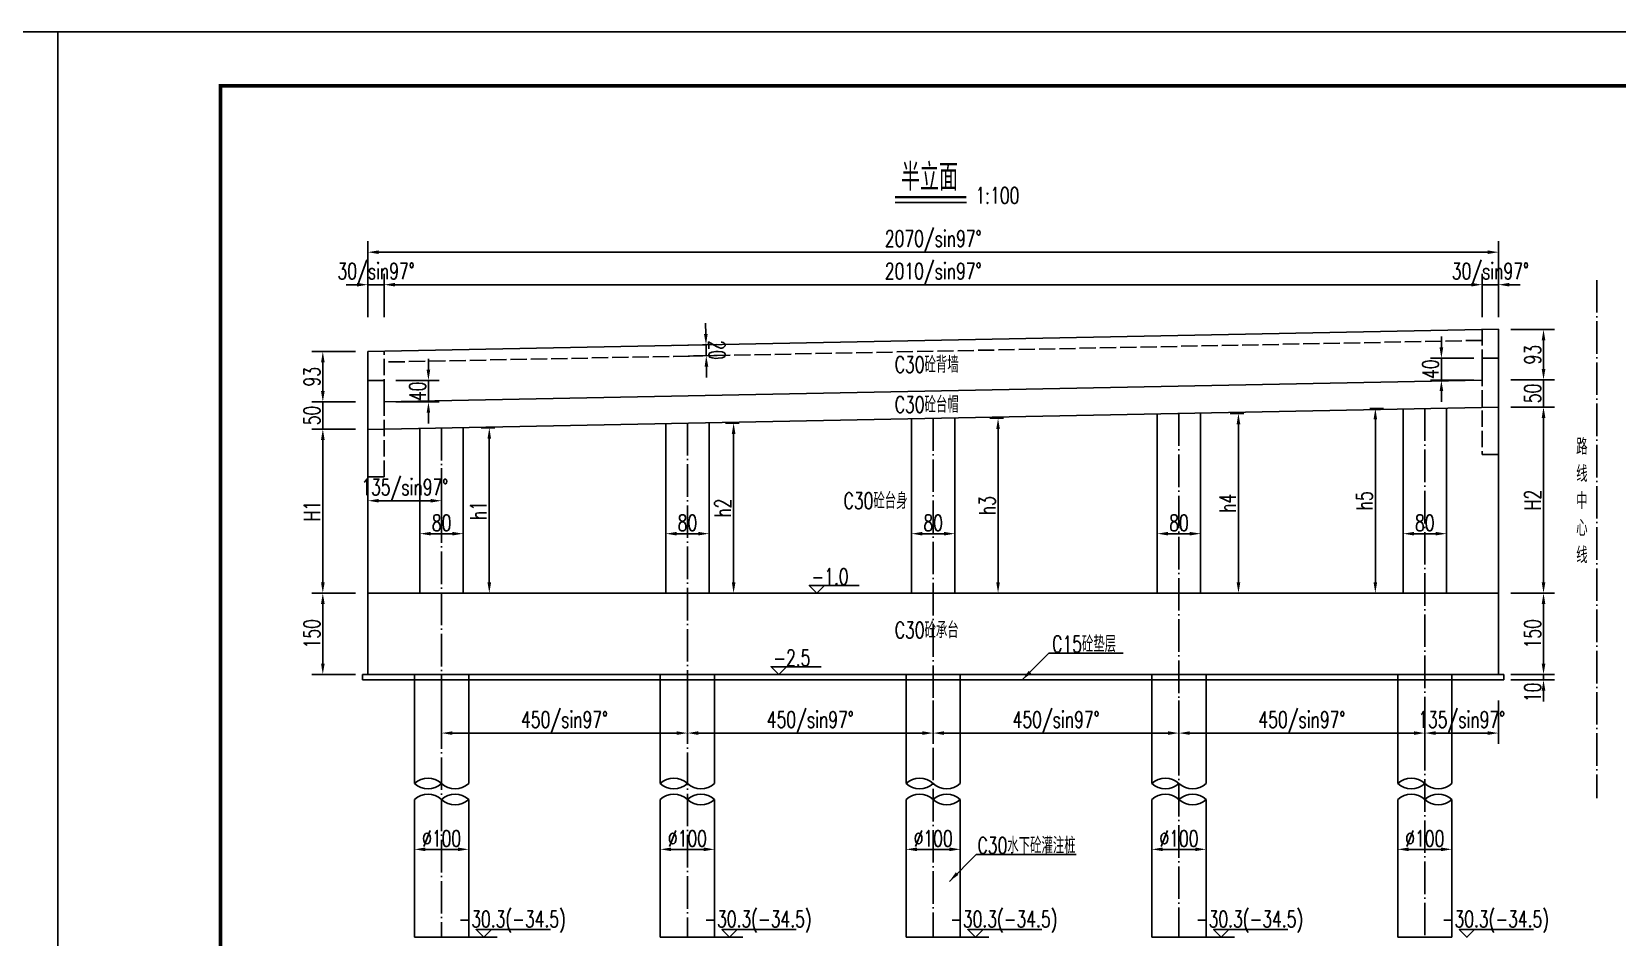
# Model space of a CAD drawing. Header units: millimetres. Extents: x -51 to 12129, y -1309 to -715.
# Drawn here: x 784.5 to 1077, y -881.7 to -714.7 of the extents above; entities that cross this region are included whole.
import ezdxf
from ezdxf.enums import TextEntityAlignment as Align

# ---------------------------------------------------------------- set-up
doc = ezdxf.new("R2010")
doc.units = ezdxf.units.MM
doc.header["$LTSCALE"] = 0.25
doc.linetypes.add('ACAD_ISO02W100', pattern=[15, 12, -3])
doc.linetypes.add('ACAD_ISO04W100', pattern=[30, 24, -3, 0, -3])
for name, color, linetype in [('中心线', 3, 'ACAD_ISO04W100'), ('图框', 7, 'Continuous'), ('文字', 7, 'Continuous'), ('文字字符', 7, 'Continuous'), ('标注', 4, 'Continuous'), ('次轮廓线', 7, 'Continuous'), ('粗虚线', 1, 'Continuous'), ('轮廓线', 1, 'Continuous')]:
    doc.layers.add(name, color=color, linetype=linetype)
doc.styles.get("Standard").update_dxf_attribs({"font": 'simplex1.shx', "width": 0.7, "bigfont": 'hztxt.shx'})
doc.dimstyles.get("Standard").update_dxf_attribs({"dimscale": 0, "dimtxt": 3, "dimasz": 2, "dimexe": 1, "dimexo": 1, "dimgap": 0.5, "dimtad": 1, "dimdec": 1, "dimzin": 9, "dimdsep": 46, "dimtxsty": 'Standard', "dimcen": 0.5, "dimclrd": 256, "dimclre": 256, "dimclrt": 256, "dimadec": 1, "dimazin": 2, "dimtfac": 1, "dimtdec": 1, "dimtix": 1, "dimtmove": 2, "dimatfit": 3, "dimfxl": 0, "dimtolj": 1, "dimtzin": 0, "dimlwd": -1, "dimlwe": -1, "dimarcsym": 0})
doc.dimstyles.new('比例1：100', dxfattribs={"dimtxt": 3, "dimasz": 2, "dimexe": 2, "dimexo": 1, "dimgap": 0.5, "dimtad": 1, "dimlfac": 10, "dimzin": 13, "dimdsep": 46, "dimtxsty": 'Standard', "dimcen": -0.09, "dimclrd": 256, "dimclre": 256, "dimclrt": 7, "dimaunit": 1, "dimadec": 0, "dimazin": 2, "dimtfac": 0.0005, "dimtix": 1, "dimtmove": 2, "dimatfit": 3, "dimfxl": 0, "dimtolj": 1, "dimtzin": 13, "dimarcsym": 0})
doc.dimstyles.new('比例1：150', dxfattribs={"dimtxt": 3, "dimasz": 2, "dimexe": 2, "dimexo": 1, "dimgap": 0.5, "dimtad": 1, "dimlfac": 15, "dimzin": 13, "dimdsep": 46, "dimtxsty": 'Standard', "dimcen": -0.09, "dimclrd": 256, "dimclre": 256, "dimclrt": 7, "dimaunit": 1, "dimadec": 0, "dimazin": 2, "dimtfac": 0.0005, "dimtix": 1, "dimtmove": 2, "dimatfit": 3, "dimfxl": 0, "dimtolj": 1, "dimtzin": 13, "dimarcsym": 0})
doc.dimstyles.new('比例1：50', dxfattribs={"dimscale": 0, "dimtxt": 3, "dimasz": 2, "dimexe": 1, "dimexo": 1, "dimgap": 0.5, "dimtad": 1, "dimdec": 1, "dimlfac": 5, "dimzin": 13, "dimdsep": 46, "dimtxsty": 'Standard', "dimcen": -1, "dimclrd": 256, "dimclre": 256, "dimclrt": 7, "dimaunit": 1, "dimadec": 3, "dimazin": 0, "dimtfac": 0.0005, "dimtdec": 1, "dimtix": 1, "dimtmove": 2, "dimatfit": 3, "dimfxl": 0, "dimtolj": 1, "dimtzin": 13, "dimarcsym": 0})

# ---------------------------------------------------------------- blocks, each defined once
blk = doc.blocks.new('*D246')
at = {"layer": 'Defpoints', "color": 0}
for p in [(1036.46, -856.32), (1046.46, -856.32), (1046.46, -865.51)]:
    blk.add_point(p, dxfattribs=at)
at = {"layer": '标注', "lineweight": -2}
for p, q in [((1036.46, -859.51), (1036.46, -867.51)), ((1046.46, -859.51), (1046.46, -867.51)), ((1038.46, -865.51), (1044.46, -865.51))]:
    blk.add_line(p, q, dxfattribs=at)
at = {"layer": '标注'}
for points in [[(1038.46, -865.17), (1038.46, -865.84), (1036.46, -865.51)], [(1044.46, -865.17), (1044.46, -865.84), (1046.46, -865.51)]]:
    blk.add_solid(points, dxfattribs=at)
at = {"layer": '标注', "color": 7, "insert": (1041.46, -863.51), "char_height": 3, "attachment_point": 5}
blk.add_mtext('\\A1;%%C100', dxfattribs=at)
blk = doc.blocks.new('*D278')
at = {"layer": 'Defpoints', "color": 0}
for p in [(849.5, -779.03), (849.51, -782.97), (857.68, -782.97)]:
    blk.add_point(p, dxfattribs=at)
at = {"layer": '标注', "lineweight": -2}
for p, q in [((857.68, -777.03), (857.68, -775.03)), ((851.68, -779.03), (859.68, -779.03)), ((857.68, -779.03), (857.68, -782.97)), ((851.68, -782.97), (859.68, -782.97)), ((857.68, -784.97), (857.68, -786.97))]:
    blk.add_line(p, q, dxfattribs=at)
at = {"layer": '标注'}
for points in [[(857.35, -777.03), (858.01, -777.03), (857.68, -779.03)], [(857.35, -784.97), (858.01, -784.97), (857.68, -782.97)]]:
    blk.add_solid(points, dxfattribs=at)
at = {"layer": '标注', "color": 7, "insert": (855.68, -781), "char_height": 3, "attachment_point": 5, "rotation": 90}
blk.add_mtext('\\A1;40', dxfattribs=at)
blk = doc.blocks.new('*D279')
at = {"layer": 'Defpoints', "color": 0}
for p in [(1052.06, -774.9), (1044.52, -778.96), (1052.04, -778.96)]:
    blk.add_point(p, dxfattribs=at)
at = {"layer": '标注', "lineweight": -2}
for p, q in [((1044.52, -772.9), (1044.52, -770.9)), ((1050.52, -774.9), (1042.52, -774.9)), ((1044.52, -774.9), (1044.52, -778.96)), ((1050.52, -778.96), (1042.52, -778.96)), ((1044.52, -780.96), (1044.52, -782.96))]:
    blk.add_line(p, q, dxfattribs=at)
at = {"layer": '标注'}
for points in [[(1044.19, -772.9), (1044.86, -772.9), (1044.52, -774.9)], [(1044.19, -780.96), (1044.86, -780.96), (1044.52, -778.96)]]:
    blk.add_solid(points, dxfattribs=at)
at = {"layer": '标注', "color": 7, "insert": (1042.52, -776.93), "char_height": 3, "attachment_point": 5, "rotation": 90}
blk.add_mtext('\\A1;40', dxfattribs=at)
blk = doc.blocks.new('*D280')
at = {"layer": 'Defpoints', "color": 0}
for p in [(846.51, -761.33), (846.51, -773.67), (849.53, -773.67)]:
    blk.add_point(p, dxfattribs=at)
at = {"layer": '标注', "lineweight": -2}
for p, q in [((846.51, -767.33), (846.51, -759.33)), ((849.53, -767.33), (849.53, -759.33)), ((844.51, -761.33), (842.51, -761.33)), ((849.53, -761.33), (846.51, -761.33)), ((851.53, -761.33), (853.53, -761.33))]:
    blk.add_line(p, q, dxfattribs=at)
at = {"layer": '标注'}
for points in [[(844.51, -761), (844.51, -761.67), (846.51, -761.33)], [(851.53, -761), (851.53, -761.67), (849.53, -761.33)]]:
    blk.add_solid(points, dxfattribs=at)
at = {"layer": '标注', "color": 7, "insert": (848.02, -759.33), "char_height": 3, "attachment_point": 5}
blk.add_mtext('\\A1;30/sin97%%D', dxfattribs=at)
blk = doc.blocks.new('*D281')
at = {"layer": 'Defpoints', "color": 0}
for p in [(1055.06, -755.33), (846.51, -773.67), (1055.06, -911.64)]:
    blk.add_point(p, dxfattribs=at)
at = {"layer": '标注', "lineweight": -2}
for p, q in [((846.51, -761.33), (846.51, -753.33)), ((1055.06, -761.33), (1055.06, -753.33)), ((848.51, -755.33), (1053.06, -755.33))]:
    blk.add_line(p, q, dxfattribs=at)
at = {"layer": '标注'}
for points in [[(848.51, -755), (848.51, -755.67), (846.51, -755.33)], [(1053.06, -755), (1053.06, -755.67), (1055.06, -755.33)]]:
    blk.add_solid(points, dxfattribs=at)
at = {"layer": '标注', "color": 7, "insert": (950.78, -753.33), "char_height": 3, "attachment_point": 5}
blk.add_mtext('\\A1;2070/sin97%%D', dxfattribs=at)
blk = doc.blocks.new('*D282')
at = {"layer": 'Defpoints', "color": 0}
for p in [(1052.04, -761.33), (849.53, -773.61), (1052.04, -911.58)]:
    blk.add_point(p, dxfattribs=at)
at = {"layer": '标注', "lineweight": -2}
for p, q in [((849.53, -767.33), (849.53, -759.33)), ((1052.04, -767.33), (1052.04, -759.33)), ((851.53, -761.33), (1050.04, -761.33))]:
    blk.add_line(p, q, dxfattribs=at)
at = {"layer": '标注'}
for points in [[(851.53, -761), (851.53, -761.67), (849.53, -761.33)], [(1050.04, -761), (1050.04, -761.67), (1052.04, -761.33)]]:
    blk.add_solid(points, dxfattribs=at)
at = {"layer": '标注', "color": 7, "insert": (950.78, -759.33), "char_height": 3, "attachment_point": 5}
blk.add_mtext('\\A1;2010/sin97%%D', dxfattribs=at)
blk = doc.blocks.new('*D247')
at = {"layer": 'Defpoints', "color": 0}
for p in [(1052.04, -761.33), (1052.04, -773.67), (1055.06, -773.67)]:
    blk.add_point(p, dxfattribs=at)
at = {"layer": '标注', "lineweight": -2}
for p, q in [((1052.04, -767.33), (1052.04, -759.33)), ((1055.06, -767.33), (1055.06, -759.33)), ((1050.04, -761.33), (1048.04, -761.33)), ((1055.06, -761.33), (1052.04, -761.33)), ((1057.06, -761.33), (1059.06, -761.33))]:
    blk.add_line(p, q, dxfattribs=at)
at = {"layer": '标注'}
for points in [[(1050.04, -761), (1050.04, -761.67), (1052.04, -761.33)], [(1057.06, -761), (1057.06, -761.67), (1055.06, -761.33)]]:
    blk.add_solid(points, dxfattribs=at)
at = {"layer": '标注', "color": 7, "insert": (1053.55, -759.33), "char_height": 3, "attachment_point": 5}
blk.add_mtext('\\A1;30/sin97%%D', dxfattribs=at)
blk = doc.blocks.new('*D283')
at = {"layer": 'Defpoints', "color": 0}
for p in [(900.07, -772.61), (900.11, -774.61), (908.88, -772.43)]:
    blk.add_point(p, dxfattribs=at)
at = {"layer": '标注', "lineweight": -2}
for p, q in [((908.84, -770.43), (908.81, -768.43)), ((902.89, -772.55), (910.88, -772.39)), ((902.93, -774.55), (910.92, -774.39)), ((908.92, -774.43), (908.88, -772.43)), ((908.96, -776.43), (909, -778.43))]:
    blk.add_line(p, q, dxfattribs=at)
at = {"layer": '标注'}
for points in [[(909.18, -770.43), (908.51, -770.44), (908.88, -772.43)], [(909.3, -776.43), (908.63, -776.44), (908.92, -774.43)]]:
    blk.add_solid(points, dxfattribs=at)
at = {"layer": '标注', "color": 7, "insert": (910.9, -773.39), "char_height": 3, "attachment_point": 5, "rotation": 271.1344}
blk.add_mtext('\\A1;20', dxfattribs=at)
blk = doc.blocks.new('*D248')
at = {"layer": 'Defpoints', "color": 0}
for p in [(838.2, -782.97), (845.88, -782.97), (845.88, -787.97)]:
    blk.add_point(p, dxfattribs=at)
at = {"layer": '标注', "lineweight": -2}
for p, q in [((838.2, -780.97), (838.2, -778.97)), ((844.2, -782.97), (836.2, -782.97)), ((838.2, -787.97), (838.2, -782.97)), ((844.2, -787.97), (836.2, -787.97)), ((838.2, -789.97), (838.2, -791.97))]:
    blk.add_line(p, q, dxfattribs=at)
at = {"layer": '标注'}
for points in [[(837.87, -780.97), (838.54, -780.97), (838.2, -782.97)], [(837.87, -789.97), (838.54, -789.97), (838.2, -787.97)]]:
    blk.add_solid(points, dxfattribs=at)
at = {"layer": '标注', "color": 7, "insert": (836.2, -785.47), "char_height": 3, "attachment_point": 5, "rotation": 90}
blk.add_mtext('\\A1;50', dxfattribs=at)
blk = doc.blocks.new('*D249')
at = {"layer": 'Defpoints', "color": 0}
for p in [(838.2, -773.67), (845.88, -773.67), (845.88, -782.97)]:
    blk.add_point(p, dxfattribs=at)
at = {"layer": '标注', "lineweight": -2}
for p, q in [((844.2, -773.67), (836.2, -773.67)), ((838.2, -780.97), (838.2, -775.67)), ((844.2, -782.97), (836.2, -782.97))]:
    blk.add_line(p, q, dxfattribs=at)
at = {"layer": '标注'}
for points in [[(837.87, -775.67), (838.54, -775.67), (838.2, -773.67)], [(837.87, -780.97), (838.54, -780.97), (838.2, -782.97)]]:
    blk.add_solid(points, dxfattribs=at)
at = {"layer": '标注', "color": 7, "insert": (836.2, -778.32), "char_height": 3, "attachment_point": 5, "rotation": 90}
blk.add_mtext('\\A1;93', dxfattribs=at)
blk = doc.blocks.new('*D284')
at = {"layer": 'Defpoints', "color": 0}
for p in [(845.88, -787.97), (838.2, -818.24), (846.51, -818.24)]:
    blk.add_point(p, dxfattribs=at)
at = {"layer": '标注', "lineweight": -2}
for p, q in [((844.2, -787.97), (836.2, -787.97)), ((838.2, -789.97), (838.2, -816.24)), ((844.2, -818.24), (836.2, -818.24))]:
    blk.add_line(p, q, dxfattribs=at)
at = {"layer": '标注'}
for points in [[(837.87, -789.97), (838.54, -789.97), (838.2, -787.97)], [(837.87, -816.24), (838.54, -816.24), (838.2, -818.24)]]:
    blk.add_solid(points, dxfattribs=at)
at = {"layer": '标注', "color": 7, "insert": (836.2, -803.11), "char_height": 3, "attachment_point": 5, "rotation": 90}
blk.add_mtext('\\A1;H1', dxfattribs=at)
blk = doc.blocks.new('*D285')
at = {"layer": 'Defpoints', "color": 0}
for p in [(846.51, -818.24), (838.2, -833.24), (846.51, -833.24)]:
    blk.add_point(p, dxfattribs=at)
at = {"layer": '标注', "lineweight": -2}
for p, q in [((844.2, -818.24), (836.2, -818.24)), ((838.2, -820.24), (838.2, -831.24)), ((844.2, -833.24), (836.2, -833.24))]:
    blk.add_line(p, q, dxfattribs=at)
at = {"layer": '标注'}
for points in [[(837.87, -820.24), (838.54, -820.24), (838.2, -818.24)], [(837.87, -831.24), (838.54, -831.24), (838.2, -833.24)]]:
    blk.add_solid(points, dxfattribs=at)
at = {"layer": '标注', "color": 7, "insert": (836.2, -825.74), "char_height": 3, "attachment_point": 5, "rotation": 90}
blk.add_mtext('\\A1;150', dxfattribs=at)
blk = doc.blocks.new('*D250')
at = {"layer": 'Defpoints', "color": 0}
for p in [(1055.69, -778.9), (1063.36, -778.9), (1055.69, -783.9)]:
    blk.add_point(p, dxfattribs=at)
at = {"layer": '标注', "lineweight": -2}
for p, q in [((1063.36, -776.9), (1063.36, -774.9)), ((1057.36, -778.9), (1065.36, -778.9)), ((1063.36, -783.9), (1063.36, -778.9)), ((1057.36, -783.9), (1065.36, -783.9)), ((1063.36, -785.9), (1063.36, -787.9))]:
    blk.add_line(p, q, dxfattribs=at)
at = {"layer": '标注'}
for points in [[(1063.03, -776.9), (1063.7, -776.9), (1063.36, -778.9)], [(1063.03, -785.9), (1063.7, -785.9), (1063.36, -783.9)]]:
    blk.add_solid(points, dxfattribs=at)
at = {"layer": '标注', "color": 7, "insert": (1061.36, -781.4), "char_height": 3, "attachment_point": 5, "rotation": 90}
blk.add_mtext('\\A1;50', dxfattribs=at)
blk = doc.blocks.new('*D251')
at = {"layer": 'Defpoints', "color": 0}
for p in [(1055.69, -769.6), (1063.36, -769.6), (1055.69, -778.9)]:
    blk.add_point(p, dxfattribs=at)
at = {"layer": '标注', "lineweight": -2}
for p, q in [((1057.36, -769.6), (1065.36, -769.6)), ((1063.36, -776.9), (1063.36, -771.6)), ((1057.36, -778.9), (1065.36, -778.9))]:
    blk.add_line(p, q, dxfattribs=at)
at = {"layer": '标注'}
for points in [[(1063.03, -771.6), (1063.7, -771.6), (1063.36, -769.6)], [(1063.03, -776.9), (1063.7, -776.9), (1063.36, -778.9)]]:
    blk.add_solid(points, dxfattribs=at)
at = {"layer": '标注', "color": 7, "insert": (1061.36, -774.25), "char_height": 3, "attachment_point": 5, "rotation": 90}
blk.add_mtext('\\A1;93', dxfattribs=at)
blk = doc.blocks.new('*D252')
at = {"layer": 'Defpoints', "color": 0}
for p in [(1055.69, -783.9), (1055.06, -818.24), (1063.36, -818.24)]:
    blk.add_point(p, dxfattribs=at)
at = {"layer": '标注', "lineweight": -2}
for p, q in [((1057.36, -783.9), (1065.36, -783.9)), ((1063.36, -785.9), (1063.36, -816.24)), ((1057.36, -818.24), (1065.36, -818.24))]:
    blk.add_line(p, q, dxfattribs=at)
at = {"layer": '标注'}
for points in [[(1063.03, -785.9), (1063.7, -785.9), (1063.36, -783.9)], [(1063.03, -816.24), (1063.7, -816.24), (1063.36, -818.24)]]:
    blk.add_solid(points, dxfattribs=at)
at = {"layer": '标注', "color": 7, "insert": (1061.36, -801.07), "char_height": 3, "attachment_point": 5, "rotation": 90}
blk.add_mtext('\\A1;H2', dxfattribs=at)
blk = doc.blocks.new('*D253')
at = {"layer": 'Defpoints', "color": 0}
for p in [(1055.06, -818.24), (1055.06, -833.24), (1063.36, -833.24)]:
    blk.add_point(p, dxfattribs=at)
at = {"layer": '标注', "lineweight": -2}
for p, q in [((1057.36, -818.24), (1065.36, -818.24)), ((1063.36, -820.24), (1063.36, -831.24)), ((1057.36, -833.24), (1065.36, -833.24))]:
    blk.add_line(p, q, dxfattribs=at)
at = {"layer": '标注'}
for points in [[(1063.03, -820.24), (1063.7, -820.24), (1063.36, -818.24)], [(1063.03, -831.24), (1063.7, -831.24), (1063.36, -833.24)]]:
    blk.add_solid(points, dxfattribs=at)
at = {"layer": '标注', "color": 7, "insert": (1061.36, -825.74), "char_height": 3, "attachment_point": 5, "rotation": 90}
blk.add_mtext('\\A1;150', dxfattribs=at)
blk = doc.blocks.new('*D254')
at = {"layer": 'Defpoints', "color": 0}
for p in [(1055.06, -833.24), (1055.06, -834.24), (1063.36, -834.24)]:
    blk.add_point(p, dxfattribs=at)
at = {"layer": '标注', "lineweight": -2}
for p, q in [((1063.36, -831.24), (1063.36, -829.24)), ((1057.36, -833.24), (1065.36, -833.24)), ((1063.36, -833.24), (1063.36, -834.24)), ((1057.36, -834.24), (1065.36, -834.24)), ((1063.36, -836.24), (1063.36, -838.24))]:
    blk.add_line(p, q, dxfattribs=at)
at = {"layer": '标注'}
for points in [[(1063.03, -831.24), (1063.7, -831.24), (1063.36, -833.24)], [(1063.03, -836.24), (1063.7, -836.24), (1063.36, -834.24)]]:
    blk.add_solid(points, dxfattribs=at)
at = {"layer": '标注', "color": 7, "insert": (1061.36, -836.55), "char_height": 3, "attachment_point": 5, "rotation": 90}
blk.add_mtext('\\A1;10', dxfattribs=at)
blk = doc.blocks.new('*D255')
at = {"layer": 'Defpoints', "color": 0}
for p in [(860.11, -833.24), (905.45, -833.24), (905.45, -844.06)]:
    blk.add_point(p, dxfattribs=at)
at = {"layer": '标注', "lineweight": -2}
for p, q in [((860.11, -838.06), (860.11, -846.06)), ((905.45, -838.06), (905.45, -846.06)), ((862.11, -844.06), (903.45, -844.06))]:
    blk.add_line(p, q, dxfattribs=at)
at = {"layer": '标注'}
for points in [[(862.11, -843.73), (862.11, -844.39), (860.11, -844.06)], [(903.45, -843.73), (903.45, -844.39), (905.45, -844.06)]]:
    blk.add_solid(points, dxfattribs=at)
at = {"layer": '标注', "color": 7, "insert": (882.78, -842.06), "char_height": 3, "attachment_point": 5}
blk.add_mtext('\\A1;450/sin97%%D', dxfattribs=at)
blk = doc.blocks.new('*D256')
at = {"layer": 'Defpoints', "color": 0}
for p in [(905.45, -833.24), (950.78, -833.24), (950.78, -844.06)]:
    blk.add_point(p, dxfattribs=at)
at = {"layer": '标注', "lineweight": -2}
for p, q in [((905.45, -838.06), (905.45, -846.06)), ((950.78, -838.06), (950.78, -846.06)), ((907.45, -844.06), (948.78, -844.06))]:
    blk.add_line(p, q, dxfattribs=at)
at = {"layer": '标注'}
for points in [[(907.45, -843.73), (907.45, -844.39), (905.45, -844.06)], [(948.78, -843.73), (948.78, -844.39), (950.78, -844.06)]]:
    blk.add_solid(points, dxfattribs=at)
at = {"layer": '标注', "color": 7, "insert": (928.11, -842.06), "char_height": 3, "attachment_point": 5}
blk.add_mtext('\\A1;450/sin97%%D', dxfattribs=at)
blk = doc.blocks.new('*D257')
at = {"layer": 'Defpoints', "color": 0}
for p in [(950.78, -833.24), (996.12, -833.24), (996.12, -844.06)]:
    blk.add_point(p, dxfattribs=at)
at = {"layer": '标注', "lineweight": -2}
for p, q in [((950.78, -838.06), (950.78, -846.06)), ((996.12, -838.06), (996.12, -846.06)), ((952.78, -844.06), (994.12, -844.06))]:
    blk.add_line(p, q, dxfattribs=at)
at = {"layer": '标注'}
for points in [[(952.78, -843.73), (952.78, -844.39), (950.78, -844.06)], [(994.12, -843.73), (994.12, -844.39), (996.12, -844.06)]]:
    blk.add_solid(points, dxfattribs=at)
at = {"layer": '标注', "color": 7, "insert": (973.45, -842.06), "char_height": 3, "attachment_point": 5}
blk.add_mtext('\\A1;450/sin97%%D', dxfattribs=at)
blk = doc.blocks.new('*D258')
at = {"layer": 'Defpoints', "color": 0}
for p in [(996.12, -833.24), (1041.46, -833.24), (1041.46, -844.06)]:
    blk.add_point(p, dxfattribs=at)
at = {"layer": '标注', "lineweight": -2}
for p, q in [((996.12, -838.06), (996.12, -846.06)), ((1041.46, -838.06), (1041.46, -846.06)), ((998.12, -844.06), (1039.46, -844.06))]:
    blk.add_line(p, q, dxfattribs=at)
at = {"layer": '标注'}
for points in [[(998.12, -843.73), (998.12, -844.39), (996.12, -844.06)], [(1039.46, -843.73), (1039.46, -844.39), (1041.46, -844.06)]]:
    blk.add_solid(points, dxfattribs=at)
at = {"layer": '标注', "color": 7, "insert": (1018.79, -842.06), "char_height": 3, "attachment_point": 5}
blk.add_mtext('\\A1;450/sin97%%D', dxfattribs=at)
blk = doc.blocks.new('*D259')
at = {"layer": 'Defpoints', "color": 0}
for p in [(1041.46, -833.24), (1055.06, -833.24), (1055.06, -844.06)]:
    blk.add_point(p, dxfattribs=at)
at = {"layer": '标注', "lineweight": -2}
for p, q in [((1041.46, -838.06), (1041.46, -846.06)), ((1055.06, -838.06), (1055.06, -846.06)), ((1043.46, -844.06), (1053.06, -844.06))]:
    blk.add_line(p, q, dxfattribs=at)
at = {"layer": '标注'}
for points in [[(1043.46, -843.73), (1043.46, -844.39), (1041.46, -844.06)], [(1053.06, -843.73), (1053.06, -844.39), (1055.06, -844.06)]]:
    blk.add_solid(points, dxfattribs=at)
at = {"layer": '标注', "color": 7, "insert": (1048.26, -842.06), "char_height": 3, "attachment_point": 5}
blk.add_mtext('\\A1;135/sin97%%D', dxfattribs=at)
blk = doc.blocks.new('*D260')
at = {"layer": 'Defpoints', "color": 0}
for p in [(991.12, -856.32), (1001.12, -856.32), (1001.12, -865.51)]:
    blk.add_point(p, dxfattribs=at)
at = {"layer": '标注', "lineweight": -2}
for p, q in [((991.12, -859.51), (991.12, -867.51)), ((1001.12, -859.51), (1001.12, -867.51)), ((993.12, -865.51), (999.12, -865.51))]:
    blk.add_line(p, q, dxfattribs=at)
at = {"layer": '标注'}
for points in [[(993.12, -865.17), (993.12, -865.84), (991.12, -865.51)], [(999.12, -865.17), (999.12, -865.84), (1001.12, -865.51)]]:
    blk.add_solid(points, dxfattribs=at)
at = {"layer": '标注', "color": 7, "insert": (996.12, -863.51), "char_height": 3, "attachment_point": 5}
blk.add_mtext('\\A1;%%C100', dxfattribs=at)
blk = doc.blocks.new('*D263')
at = {"layer": 'Defpoints', "color": 0}
for p in [(945.78, -856.32), (955.78, -856.32), (955.78, -865.51)]:
    blk.add_point(p, dxfattribs=at)
at = {"layer": '标注', "lineweight": -2}
for p, q in [((945.78, -859.51), (945.78, -867.51)), ((955.78, -859.51), (955.78, -867.51)), ((947.78, -865.51), (953.78, -865.51))]:
    blk.add_line(p, q, dxfattribs=at)
at = {"layer": '标注'}
for points in [[(947.78, -865.17), (947.78, -865.84), (945.78, -865.51)], [(953.78, -865.17), (953.78, -865.84), (955.78, -865.51)]]:
    blk.add_solid(points, dxfattribs=at)
at = {"layer": '标注', "color": 7, "insert": (950.78, -863.51), "char_height": 3, "attachment_point": 5}
blk.add_mtext('\\A1;%%C100', dxfattribs=at)
blk = doc.blocks.new('*D264')
at = {"layer": 'Defpoints', "color": 0}
for p in [(900.45, -856.32), (910.45, -856.32), (910.45, -865.51)]:
    blk.add_point(p, dxfattribs=at)
at = {"layer": '标注', "lineweight": -2}
for p, q in [((900.45, -859.51), (900.45, -867.51)), ((910.45, -859.51), (910.45, -867.51)), ((902.45, -865.51), (908.45, -865.51))]:
    blk.add_line(p, q, dxfattribs=at)
at = {"layer": '标注'}
for points in [[(902.45, -865.17), (902.45, -865.84), (900.45, -865.51)], [(908.45, -865.17), (908.45, -865.84), (910.45, -865.51)]]:
    blk.add_solid(points, dxfattribs=at)
at = {"layer": '标注', "color": 7, "insert": (905.45, -863.51), "char_height": 3, "attachment_point": 5}
blk.add_mtext('\\A1;%%C100', dxfattribs=at)
blk = doc.blocks.new('*D265')
at = {"layer": 'Defpoints', "color": 0}
for p in [(855.11, -856.32), (865.11, -856.32), (865.11, -865.51)]:
    blk.add_point(p, dxfattribs=at)
at = {"layer": '标注', "lineweight": -2}
for p, q in [((855.11, -859.51), (855.11, -867.51)), ((865.11, -859.51), (865.11, -867.51)), ((857.11, -865.51), (863.11, -865.51))]:
    blk.add_line(p, q, dxfattribs=at)
at = {"layer": '标注'}
for points in [[(857.11, -865.17), (857.11, -865.84), (855.11, -865.51)], [(863.11, -865.17), (863.11, -865.84), (865.11, -865.51)]]:
    blk.add_solid(points, dxfattribs=at)
at = {"layer": '标注', "color": 7, "insert": (860.11, -863.51), "char_height": 3, "attachment_point": 5}
blk.add_mtext('\\A1;%%C100', dxfattribs=at)
blk = doc.blocks.new('*D830')
at = {"layer": 'Defpoints', "color": 0}
for p in [(846.51, -787.76), (860.11, -787.76), (846.51, -801.19)]:
    blk.add_point(p, dxfattribs=at)
at = {"layer": '标注', "lineweight": -2}
for p, q in [((846.51, -795.19), (846.51, -803.19)), ((860.11, -795.19), (860.11, -803.19)), ((858.11, -801.19), (848.51, -801.19))]:
    blk.add_line(p, q, dxfattribs=at)
at = {"layer": '标注'}
for points in [[(848.51, -800.86), (848.51, -801.52), (846.51, -801.19)], [(858.11, -800.86), (858.11, -801.52), (860.11, -801.19)]]:
    blk.add_solid(points, dxfattribs=at)
at = {"layer": '标注', "color": 7, "insert": (853.31, -799.19), "char_height": 3, "attachment_point": 5}
blk.add_mtext('\\A1;135/sin97%%D', dxfattribs=at)
blk = doc.blocks.new('*D831')
at = {"layer": 'Defpoints', "color": 0}
for p in [(856.11, -799.75), (864.11, -799.75), (864.11, -807.27)]:
    blk.add_point(p, dxfattribs=at)
at = {"layer": '标注', "lineweight": -2}
for p, q in [((856.11, -801.27), (856.11, -809.27)), ((864.11, -801.27), (864.11, -809.27)), ((858.11, -807.27), (862.11, -807.27))]:
    blk.add_line(p, q, dxfattribs=at)
at = {"layer": '标注'}
for points in [[(858.11, -806.94), (858.11, -807.6), (856.11, -807.27)], [(862.11, -806.94), (862.11, -807.6), (864.11, -807.27)]]:
    blk.add_solid(points, dxfattribs=at)
at = {"layer": '标注', "color": 7, "insert": (860.11, -805.27), "char_height": 3, "attachment_point": 5}
blk.add_mtext('\\A1;80', dxfattribs=at)
blk = doc.blocks.new('*D832')
at = {"layer": 'Defpoints', "color": 0}
for p in [(901.45, -807.27), (909.45, -807.27), (909.45, -807.27)]:
    blk.add_point(p, dxfattribs=at)
at = {"layer": '标注', "lineweight": -2}
for p, q in [((901.45, -807.27), (901.45, -805.27)), ((903.45, -807.27), (907.45, -807.27)), ((909.45, -807.27), (909.45, -809.27))]:
    blk.add_line(p, q, dxfattribs=at)
at = {"layer": '标注'}
for points in [[(903.45, -806.94), (903.45, -807.6), (901.45, -807.27)], [(907.45, -806.94), (907.45, -807.6), (909.45, -807.27)]]:
    blk.add_solid(points, dxfattribs=at)
at = {"layer": '标注', "color": 7, "insert": (905.45, -805.27), "char_height": 3, "attachment_point": 5}
blk.add_mtext('\\A1;80', dxfattribs=at)
blk = doc.blocks.new('*D833')
at = {"layer": 'Defpoints', "color": 0}
for p in [(946.78, -807.27), (954.78, -807.27), (954.78, -807.27)]:
    blk.add_point(p, dxfattribs=at)
at = {"layer": '标注', "lineweight": -2}
for p, q in [((946.78, -807.27), (946.78, -805.27)), ((954.78, -807.27), (954.78, -805.27)), ((948.78, -807.27), (952.78, -807.27))]:
    blk.add_line(p, q, dxfattribs=at)
at = {"layer": '标注'}
for points in [[(948.78, -806.94), (948.78, -807.6), (946.78, -807.27)], [(952.78, -806.94), (952.78, -807.6), (954.78, -807.27)]]:
    blk.add_solid(points, dxfattribs=at)
at = {"layer": '标注', "color": 7, "insert": (950.78, -805.27), "char_height": 3, "attachment_point": 5}
blk.add_mtext('\\A1;80', dxfattribs=at)
blk = doc.blocks.new('*D834')
at = {"layer": 'Defpoints', "color": 0}
for p in [(992.12, -807.27), (1000.12, -807.27), (1000.12, -807.27)]:
    blk.add_point(p, dxfattribs=at)
at = {"layer": '标注', "lineweight": -2}
for p, q in [((992.12, -807.27), (992.12, -805.27)), ((1000.12, -807.27), (1000.12, -805.27)), ((994.12, -807.27), (998.12, -807.27))]:
    blk.add_line(p, q, dxfattribs=at)
at = {"layer": '标注'}
for points in [[(994.12, -806.94), (994.12, -807.6), (992.12, -807.27)], [(998.12, -806.94), (998.12, -807.6), (1000.12, -807.27)]]:
    blk.add_solid(points, dxfattribs=at)
at = {"layer": '标注', "color": 7, "insert": (996.12, -805.27), "char_height": 3, "attachment_point": 5}
blk.add_mtext('\\A1;80', dxfattribs=at)
blk = doc.blocks.new('*D835')
at = {"layer": 'Defpoints', "color": 0}
for p in [(1037.46, -807.27), (1045.46, -807.27), (1045.46, -807.27)]:
    blk.add_point(p, dxfattribs=at)
at = {"layer": '标注', "lineweight": -2}
for p, q in [((1037.46, -807.27), (1037.46, -805.27)), ((1045.46, -807.27), (1045.46, -805.27)), ((1039.46, -807.27), (1043.46, -807.27))]:
    blk.add_line(p, q, dxfattribs=at)
at = {"layer": '标注'}
for points in [[(1039.46, -806.94), (1039.46, -807.6), (1037.46, -807.27)], [(1043.46, -806.94), (1043.46, -807.6), (1045.46, -807.27)]]:
    blk.add_solid(points, dxfattribs=at)
at = {"layer": '标注', "color": 7, "insert": (1041.46, -805.27), "char_height": 3, "attachment_point": 5}
blk.add_mtext('\\A1;80', dxfattribs=at)
blk = doc.blocks.new('*D883')
at = {"layer": 'Defpoints', "color": 0}
for p in [(860.11, -787.76), (860.11, -818.24), (868.91, -818.24)]:
    blk.add_point(p, dxfattribs=at)
at = {"layer": '标注', "lineweight": -2}
for p, q in [((867.41, -787.76), (869.91, -787.76)), ((868.91, -789.76), (868.91, -816.24)), ((867.41, -818.24), (869.91, -818.24))]:
    blk.add_line(p, q, dxfattribs=at)
at = {"layer": '标注'}
for points in [[(868.57, -789.76), (869.24, -789.76), (868.91, -787.76)], [(868.57, -816.24), (869.24, -816.24), (868.91, -818.24)]]:
    blk.add_solid(points, dxfattribs=at)
at = {"layer": '标注', "color": 7, "insert": (866.91, -803), "char_height": 3, "attachment_point": 5, "rotation": 90}
blk.add_mtext('\\A1;h1', dxfattribs=at)
blk = doc.blocks.new('*D884')
at = {"layer": 'Defpoints', "color": 0}
for p in [(905.45, -786.86), (905.45, -818.24), (913.97, -818.24)]:
    blk.add_point(p, dxfattribs=at)
at = {"layer": '标注', "lineweight": -2}
for p, q in [((912.47, -786.86), (914.97, -786.86)), ((913.97, -788.86), (913.97, -816.24)), ((912.47, -818.24), (914.97, -818.24))]:
    blk.add_line(p, q, dxfattribs=at)
at = {"layer": '标注'}
for points in [[(913.64, -788.86), (914.31, -788.86), (913.97, -786.86)], [(913.64, -816.24), (914.31, -816.24), (913.97, -818.24)]]:
    blk.add_solid(points, dxfattribs=at)
at = {"layer": '标注', "color": 7, "insert": (911.97, -802.55), "char_height": 3, "attachment_point": 5, "rotation": 90}
blk.add_mtext('\\A1;h2', dxfattribs=at)
blk = doc.blocks.new('*D885')
at = {"layer": 'Defpoints', "color": 0}
for p in [(950.78, -785.96), (950.78, -818.24), (962.75, -818.24)]:
    blk.add_point(p, dxfattribs=at)
at = {"layer": '标注', "lineweight": -2}
for p, q in [((961.25, -785.96), (963.75, -785.96)), ((962.75, -787.96), (962.75, -816.24)), ((961.25, -818.24), (963.75, -818.24))]:
    blk.add_line(p, q, dxfattribs=at)
at = {"layer": '标注'}
for points in [[(962.42, -787.96), (963.08, -787.96), (962.75, -785.96)], [(962.42, -816.24), (963.08, -816.24), (962.75, -818.24)]]:
    blk.add_solid(points, dxfattribs=at)
at = {"layer": '标注', "color": 7, "insert": (960.75, -802.1), "char_height": 3, "attachment_point": 5, "rotation": 90}
blk.add_mtext('\\A1;h3', dxfattribs=at)
blk = doc.blocks.new('*D886')
at = {"layer": 'Defpoints', "color": 0}
for p in [(996.12, -785.07), (996.12, -818.24), (1007.09, -818.24)]:
    blk.add_point(p, dxfattribs=at)
at = {"layer": '标注', "lineweight": -2}
for p, q in [((1005.59, -785.07), (1008.09, -785.07)), ((1007.09, -787.07), (1007.09, -816.24)), ((1005.59, -818.24), (1008.09, -818.24))]:
    blk.add_line(p, q, dxfattribs=at)
at = {"layer": '标注'}
for points in [[(1006.76, -787.07), (1007.43, -787.07), (1007.09, -785.07)], [(1006.76, -816.24), (1007.43, -816.24), (1007.09, -818.24)]]:
    blk.add_solid(points, dxfattribs=at)
at = {"layer": '标注', "color": 7, "insert": (1005.09, -801.65), "char_height": 3, "attachment_point": 5, "rotation": 90}
blk.add_mtext('\\A1;h4', dxfattribs=at)
blk = doc.blocks.new('*D887')
at = {"layer": 'Defpoints', "color": 0}
for p in [(1032.34, -784.17), (1041.46, -784.17), (1041.46, -818.24)]:
    blk.add_point(p, dxfattribs=at)
at = {"layer": '标注', "lineweight": -2}
for p, q in [((1033.84, -784.17), (1031.34, -784.17)), ((1032.34, -816.24), (1032.34, -786.17)), ((1033.84, -818.24), (1031.34, -818.24))]:
    blk.add_line(p, q, dxfattribs=at)
at = {"layer": '标注'}
for points in [[(1032.01, -786.17), (1032.67, -786.17), (1032.34, -784.17)], [(1032.01, -816.24), (1032.67, -816.24), (1032.34, -818.24)]]:
    blk.add_solid(points, dxfattribs=at)
at = {"layer": '标注', "color": 7, "insert": (1030.34, -801.21), "char_height": 3, "attachment_point": 5, "rotation": 90}
blk.add_mtext('\\A1;h5', dxfattribs=at)
blk = doc.blocks.new('123')
at = {"layer": '图框', "color": 2}
blk.add_lwpolyline([(369.33, -1011.65), (369.33, -714.65), (-50.67, -714.65), (-50.67, -1011.65)], close=True, dxfattribs=at)

msp = doc.modelspace()

# ---------------------------------------------------------------- linework, layer by layer
for p, q in [((930.75022, -816.82961), (937.13451, -816.82961)), ((923.71728, -831.82961), (930.10157, -831.82961)), ((869.3036, -880.32234), (880.16829, -880.32234)), ((914.6416, -880.32234), (925.50629, -880.32234)), ((959.9796, -880.32234), (970.84429, -880.32234)), ((1005.3176, -880.32234), (1016.18229, -880.32234)), ((1050.6556, -880.32234), (1061.52029, -880.32234))]:
    msp.add_line(p, q)
at = {"const_width": 0.7}
msp.add_lwpolyline([(1199.33091, -724.65472), (819.33091, -724.65472), (819.33091, -1001.65472), (1199.33091, -1001.65472), (1199.33091, -724.65472)], dxfattribs=at)
at = {"layer": '中心线'}
for p, q in [((1073.19537, -760.48093), (1073.19537, -856.03846)), ((950.78307, -785.96385), (950.78307, -881.73655)), ((996.12107, -785.06611), (996.12107, -881.73655)), ((1041.45907, -784.16837), (1041.45907, -881.73655)), ((860.10707, -787.75933), (860.10707, -881.73655)), ((905.44507, -786.86159), (905.44507, -881.73655))]:
    msp.add_line(p, q, dxfattribs=at)
at = {"layer": '文字'}
msp.add_line((943.76114, -746.16734), (956.91876, -746.16734), dxfattribs=at)
at = {"layer": '文字', "const_width": 0.4}
msp.add_lwpolyline([(943.76114, -745.16734), (956.91876, -745.16734)], dxfattribs=at)
at = {"layer": '标注'}
for p, q in [((865.10707, -881.73655), (870.35654, -881.73655)), ((910.44507, -881.73655), (915.69454, -881.73655)), ((955.78307, -881.73655), (961.03254, -881.73655)), ((1001.12107, -881.73655), (1006.37054, -881.73655))]:
    msp.add_line(p, q, dxfattribs=at)
for centre, start, end in [((857.60707, -856.06006), 47.0529015, 132.9470985), ((857.60707, -850.68828), 227.0529015, 312.9470985), ((862.60707, -850.68828), 227.0529015, 312.9470985), ((902.94507, -856.06006), 47.0529015, 132.9470985), ((902.94507, -850.68828), 227.0529015, 312.9470985), ((907.94507, -850.68828), 227.0529015, 312.9470985), ((948.28307, -856.06006), 47.0529015, 132.9470985), ((948.28307, -850.68828), 227.0529015, 312.9470985), ((953.28307, -850.68828), 227.0529015, 312.9470985), ((993.62107, -856.06006), 47.0529015, 132.9470985), ((993.62107, -850.68828), 227.0529015, 312.9470985), ((998.62107, -850.68828), 227.0529015, 312.9470985), ((1038.95907, -856.06006), 47.0529015, 132.9470985), ((1038.95907, -850.68828), 227.0529015, 312.9470985), ((1043.95907, -850.68828), 227.0529015, 312.9470985), ((857.60707, -859.00908), 47.0529015, 132.9470985), ((862.60707, -859.00908), 47.0529015, 132.9470985), ((862.60707, -853.6373), 227.0529015, 312.9470985), ((902.94507, -859.00908), 47.0529015, 132.9470985), ((907.94507, -859.00908), 47.0529015, 132.9470985), ((907.94507, -853.6373), 227.0529015, 312.9470985), ((948.28307, -859.00908), 47.0529015, 132.9470985), ((953.28307, -859.00908), 47.0529015, 132.9470985), ((953.28307, -853.6373), 227.0529015, 312.9470985), ((993.62107, -859.00908), 47.0529015, 132.9470985), ((998.62107, -859.00908), 47.0529015, 132.9470985), ((998.62107, -853.6373), 227.0529015, 312.9470985), ((1038.95907, -859.00908), 47.0529015, 132.9470985), ((1043.95907, -859.00908), 47.0529015, 132.9470985), ((1043.95907, -853.6373), 227.0529015, 312.9470985)]:
    msp.add_arc(centre, 3.66933, start, end, dxfattribs=at)
at = {"layer": '次轮廓线'}
for points in [[(930.75022, -816.82961), (927.92207, -816.82961), (929.33615, -818.24369)], [(923.71728, -831.82961), (920.88913, -831.82961), (922.3032, -833.24369)], [(869.3036, -880.32234), (866.47517, -880.32234), (867.88938, -881.73655)], [(914.6416, -880.32234), (911.81317, -880.32234), (913.22738, -881.73655)], [(959.9796, -880.32234), (957.15117, -880.32234), (958.56538, -881.73655)], [(1005.3176, -880.32234), (1002.48917, -880.32234), (1003.90338, -881.73655)], [(1050.6556, -880.32234), (1047.82717, -880.32234), (1049.24138, -881.73655)]]:
    msp.add_lwpolyline(points, close=True, dxfattribs=at)
at = {"layer": '粗虚线', "linetype": 'ACAD_ISO02W100'}
for p, q in [((1052.03784, -771.59891), (849.5283, -775.60881)), ((1052.03784, -769.53867), (1052.03784, -792.63067)), ((849.5283, -796.75865), (849.5283, -773.66826)), ((1052.03784, -792.63067), (1055.06037, -792.63067)), ((846.50577, -796.75865), (849.5283, -796.75865))]:
    msp.add_line(p, q, dxfattribs=at)
at = {"layer": '轮廓线'}
for p, q in [((1055.06037, -769.53867), (846.50577, -773.66826)), ((1055.06037, -769.53867), (1055.06037, -833.24369)), ((846.50577, -833.24369), (846.50577, -773.66826)), ((1052.03784, -774.89807), (1052.03784, -778.95747)), ((1052.06037, -774.89807), (1055.06037, -774.89807)), ((846.50577, -779.02688), (849.50453, -779.02688)), ((1052.06037, -778.95747), (849.50578, -782.96826)), ((849.5283, -779.02688), (849.52955, -782.96826)), ((1055.06037, -783.89905), (846.50577, -788.02865)), ((946.78307, -818.24369), (946.78307, -786.02325)), ((954.78307, -818.24369), (954.78307, -785.90445)), ((992.12107, -818.24369), (992.12107, -785.12551)), ((1000.12107, -818.24369), (1000.12107, -785.00671)), ((1037.45907, -818.24369), (1037.45907, -784.22777)), ((1045.45907, -818.24369), (1045.45907, -784.10897)), ((856.10707, -818.24369), (856.10707, -787.81873)), ((864.10707, -818.24369), (864.10707, -787.69992)), ((901.44507, -818.24369), (901.44507, -786.92099)), ((909.44507, -818.24369), (909.44507, -786.80218)), ((846.50577, -818.24369), (1055.06037, -818.24369)), ((845.49777, -833.24369), (1056.06837, -833.24369)), ((845.49777, -834.24369), (845.49777, -833.24369)), ((855.10707, -833.24369), (855.10707, -853.37417)), ((865.10707, -833.24369), (865.10707, -853.37417)), ((900.44507, -833.24369), (900.44507, -853.37417)), ((910.44507, -833.24369), (910.44507, -853.37417)), ((945.78307, -833.24369), (945.78307, -853.37417)), ((955.78307, -833.24369), (955.78307, -853.37417)), ((991.12107, -833.24369), (991.12107, -853.37417)), ((1001.12107, -833.24369), (1001.12107, -853.37417)), ((1036.45907, -833.24369), (1036.45907, -853.37417)), ((1046.45907, -833.24369), (1046.45907, -853.37417)), ((1056.06837, -834.24369), (1056.06837, -833.24369)), ((845.49777, -834.24369), (1056.06837, -834.24369)), ((855.10707, -881.73655), (855.10707, -856.32319)), ((865.10707, -881.73655), (865.10707, -856.32319)), ((900.44507, -881.73655), (900.44507, -856.32319)), ((910.44507, -881.73655), (910.44507, -856.32319)), ((945.78307, -881.73655), (945.78307, -856.32319)), ((955.78307, -881.73655), (955.78307, -856.32319)), ((991.12107, -881.73655), (991.12107, -856.32319)), ((1001.12107, -881.73655), (1001.12107, -856.32319)), ((1036.45907, -881.73655), (1036.45907, -856.32319)), ((1046.45907, -881.73655), (1046.45907, -856.32319)), ((855.10707, -881.73655), (865.10707, -881.73655)), ((900.44507, -881.73655), (910.44507, -881.73655)), ((945.78307, -881.73655), (955.78307, -881.73655)), ((991.12107, -881.73655), (1001.12107, -881.73655)), ((1036.45907, -881.73655), (1046.45907, -881.73655))]:
    msp.add_line(p, q, dxfattribs=at)

# ---------------------------------------------------------------- block references
at = {"layer": '标注'}
for p in [(420, 0), (840, 0)]:
    msp.add_blockref('123', p, dxfattribs=at)

# ---------------------------------------------------------------- texts
at = {"width": 0.7}
for s, p in [('C15砼垫层', (978.63329, -829.122)), ('C30水下砼灌注桩', (968.01466, -866.29163))]:
    msp.add_text(s, height=3, dxfattribs=at).set_placement(p, align=Align.CENTER)
at = {"insert": (1069.38876, -789.723), "char_height": 3, "width": 1.5963739, "attachment_point": 1}
msp.add_mtext('路线中心线', dxfattribs=at)
at = {"layer": '文字', "width": 0.7}
for s, height, p in [('半立面', 5, (950.09583, -741.49719)), ('1:100', 3, (962.63304, -744.86825)), ('-1.0', 2.9997, (931.75831, -815.17999)), ('-2.5', 2.9997, (924.72537, -830.17999)), ('-30.3(-34.5)', 3, (873.13839, -878.36984)), ('-30.3(-34.5)', 3, (918.47639, -878.36984)), ('-30.3(-34.5)', 3, (963.81439, -878.36984)), ('-30.3(-34.5)', 3, (1009.15239, -878.36984)), ('-30.3(-34.5)', 3, (1054.49039, -878.36984))]:
    msp.add_text(s, height=height, dxfattribs=at).set_placement(p, align=Align.MIDDLE_CENTER)
at = {"layer": '文字字符', "width": 0.7}
for s, p in [('C30砼背墙', (949.59162, -775.90997)), ('C30砼台帽', (949.59162, -783.28698)), ('C30砼台身', (940.16289, -801.04632)), ('C30砼承台', (949.59162, -824.88865))]:
    msp.add_text(s, height=3, dxfattribs=at).set_placement(p, align=Align.MIDDLE)

# ---------------------------------------------------------------- dimensions: what is measured, and where the dimension line sits
at = {"layer": '标注'}
for base, p1, p2, text, dimstyle, picture, middle in [((1055.06037, -755.33233), (846.50577, -773.66826), (1055.06037, -911.639), '2070/sin97%%D', '比例1：100', '*D281', (950.78307, -753.33233)), ((846.50577, -761.33233), (849.5283, -773.66826), (846.50577, -773.66826), '30/sin97%%D', '比例1：100', '*D280', (848.01704, -759.33233)), ((1052.03784, -761.33233), (849.5283, -773.60841), (1052.03784, -911.57915), '2010/sin97%%D', '比例1：100', '*D282', (950.78307, -759.33233)), ((1052.03784, -761.33233), (1055.06037, -773.66826), (1052.03784, -773.66826), '30/sin97%%D', '比例1：100', '*D247', (1053.54911, -759.33233)), ((846.50577, -801.18869), (860.10707, -787.75933), (846.50577, -787.75933), '135/sin97%%D', '比例1：100', '*D830', (853.30642, -799.18869)), ((905.44507, -844.06103), (860.10707, -833.24369), (905.44507, -833.24369), '450/sin97%%D', '比例1：100', '*D255', (882.77607, -842.06103)), ((950.78307, -844.06103), (905.44507, -833.24369), (950.78307, -833.24369), '450/sin97%%D', '比例1：100', '*D256', (928.11407, -842.06103)), ((996.12107, -844.06103), (950.78307, -833.24369), (996.12107, -833.24369), '450/sin97%%D', '比例1：100', '*D257', (973.45207, -842.06103)), ((1041.45907, -844.06103), (996.12107, -833.24369), (1041.45907, -833.24369), '450/sin97%%D', '比例1：100', '*D258', (1018.79007, -842.06103)), ((1055.06037, -844.06103), (1041.45907, -833.24369), (1055.06037, -833.24369), '135/sin97%%D', '比例1：100', '*D259', (1048.25972, -842.06103)), ((865.10707, -865.50634), (855.10707, -856.32319), (865.10707, -856.32319), '%%C100', '比例1：150', '*D265', (860.10707, -863.50634)), ((910.44507, -865.50634), (900.44507, -856.32319), (910.44507, -856.32319), '%%C100', '比例1：150', '*D264', (905.44507, -863.50634)), ((955.78307, -865.50634), (945.78307, -856.32319), (955.78307, -856.32319), '%%C100', '比例1：150', '*D263', (950.78307, -863.50634)), ((1001.12107, -865.50634), (991.12107, -856.32319), (1001.12107, -856.32319), '%%C100', '比例1：150', '*D260', (996.12107, -863.50634)), ((1046.45907, -865.50634), (1036.45907, -856.32319), (1046.45907, -856.32319), '%%C100', '比例1：150', '*D246', (1041.45907, -863.50634))]:
    dim = msp.add_linear_dim(base=base, p1=p1, p2=p2, text=text, dimstyle=dimstyle, dxfattribs=at)
    dim.commit()
    dim.dimension.update_dxf_attribs({"geometry": picture, "text_midpoint": middle})
dim = msp.add_aligned_dim(p1=(900.11056, -774.60723), p2=(900.07097, -772.60762), distance=-8.8151, dimstyle='比例1：100', dxfattribs=at)
dim.commit()
dim.dimension.update_dxf_attribs({"geometry": '*D283', "text_midpoint": (910.90374, -773.39331)})
for base, p1, p2, text, picture, middle in [((1044.5228, -778.95747), (1052.06037, -774.89807), (1052.03784, -778.95747), '40', '*D279', (1042.5228, -776.92777)), ((857.67861, -782.96826), (849.50453, -779.02688), (849.50578, -782.96826), '40', '*D278', (855.67861, -780.99757)), ((1063.36448, -818.24369), (1055.68974, -783.89905), (1055.06037, -818.24369), 'H2', '*D252', (1061.36448, -801.07137)), ((838.20167, -818.24369), (845.87641, -787.9688), (846.50577, -818.24369), 'H1', '*D284', (836.20167, -803.10624))]:
    dim = msp.add_linear_dim(base=base, p1=p1, p2=p2, angle=90, text=text, dimstyle='比例1：100', dxfattribs=at)
    dim.commit()
    dim.dimension.update_dxf_attribs({"geometry": picture, "text_midpoint": middle})
for base, p1, p2, picture, middle in [((1063.36448, -769.59905), (1055.68974, -778.89905), (1055.68974, -769.59905), '*D251', (1061.36448, -774.24905)), ((838.20167, -773.6688), (845.87641, -782.9688), (845.87641, -773.6688), '*D249', (836.20167, -778.3188)), ((1063.36448, -778.89905), (1055.68974, -783.89905), (1055.68974, -778.89905), '*D250', (1061.36448, -781.39905)), ((838.20167, -782.9688), (845.87641, -787.9688), (845.87641, -782.9688), '*D248', (836.20167, -785.4688)), ((838.20167, -833.24369), (846.50577, -818.24369), (846.50577, -833.24369), '*D285', (836.20167, -825.74369)), ((1063.36448, -833.24369), (1055.06037, -818.24369), (1055.06037, -833.24369), '*D253', (1061.36448, -825.74369))]:
    dim = msp.add_linear_dim(base=base, p1=p1, p2=p2, angle=90, dimstyle='比例1：100', dxfattribs=at)
    dim.commit()
    dim.dimension.update_dxf_attribs({"geometry": picture, "text_midpoint": middle})
for base, p1, p2, text, picture, middle in [((962.75124, -818.24369), (950.78307, -785.96385), (950.78307, -818.24369), 'h3', '*D885', (960.75124, -802.10377)), ((1007.0934, -818.24369), (996.12107, -785.06611), (996.12107, -818.24369), 'h4', '*D886', (1005.0934, -801.6549)), ((1032.33946, -784.16837), (1041.45907, -818.24369), (1041.45907, -784.16837), 'h5', '*D887', (1030.33946, -801.20603)), ((868.90735, -818.24369), (860.10707, -787.75933), (860.10707, -818.24369), 'h1', '*D883', (866.90735, -803.00151)), ((913.97202, -818.24369), (905.44507, -786.86159), (905.44507, -818.24369), 'h2', '*D884', (911.97202, -802.55264))]:
    dim = msp.add_linear_dim(base=base, p1=p1, p2=p2, angle=90, text=text, dimstyle='比例1：50', override={"dimscale": 1, "dimfxl": 1.5}, dxfattribs=at)
    dim.commit()
    dim.dimension.update_dxf_attribs({"geometry": picture, "text_midpoint": middle})
for base, p1, p2, picture, middle in [((864.10707, -807.27077), (856.10707, -799.75411), (864.10707, -799.75411), '*D831', (860.10707, -805.27077)), ((909.44507, -807.27077), (901.44507, -807.27077), (909.44507, -807.27077), '*D832', (905.44507, -805.27077)), ((954.78307, -807.27077), (946.78307, -807.27077), (954.78307, -807.27077), '*D833', (950.78307, -805.27077)), ((1000.12107, -807.27077), (992.12107, -807.27077), (1000.12107, -807.27077), '*D834', (996.12107, -805.27077)), ((1045.45907, -807.27077), (1037.45907, -807.27077), (1045.45907, -807.27077), '*D835', (1041.45907, -805.27077))]:
    dim = msp.add_linear_dim(base=base, p1=p1, p2=p2, dimstyle='比例1：100', dxfattribs=at)
    dim.commit()
    dim.dimension.update_dxf_attribs({"geometry": picture, "text_midpoint": middle})
dim = msp.add_linear_dim(base=(1063.36448, -834.24369), p1=(1055.06037, -833.24369), p2=(1055.06037, -834.24369), angle=90, dimstyle='比例1：100', dxfattribs=at)
dim.commit()
dim.dimension.update_dxf_attribs({"geometry": '*D254', "text_midpoint": (1061.36448, -836.55393), "dimtype": 160})

# ---------------------------------------------------------------- leaders
for points in [[(967.20743, -834.24369), (972.13026, -829.32086), (985.83553, -829.32086)], [(953.76908, -871.41332), (958.69191, -866.4905), (977.15206, -866.4905)]]:
    msp.add_leader(points, dimstyle='Standard', override={"dimscale": 1, "dimtad": 0}, dxfattribs=at)

doc.saveas('drawing.dxf')
